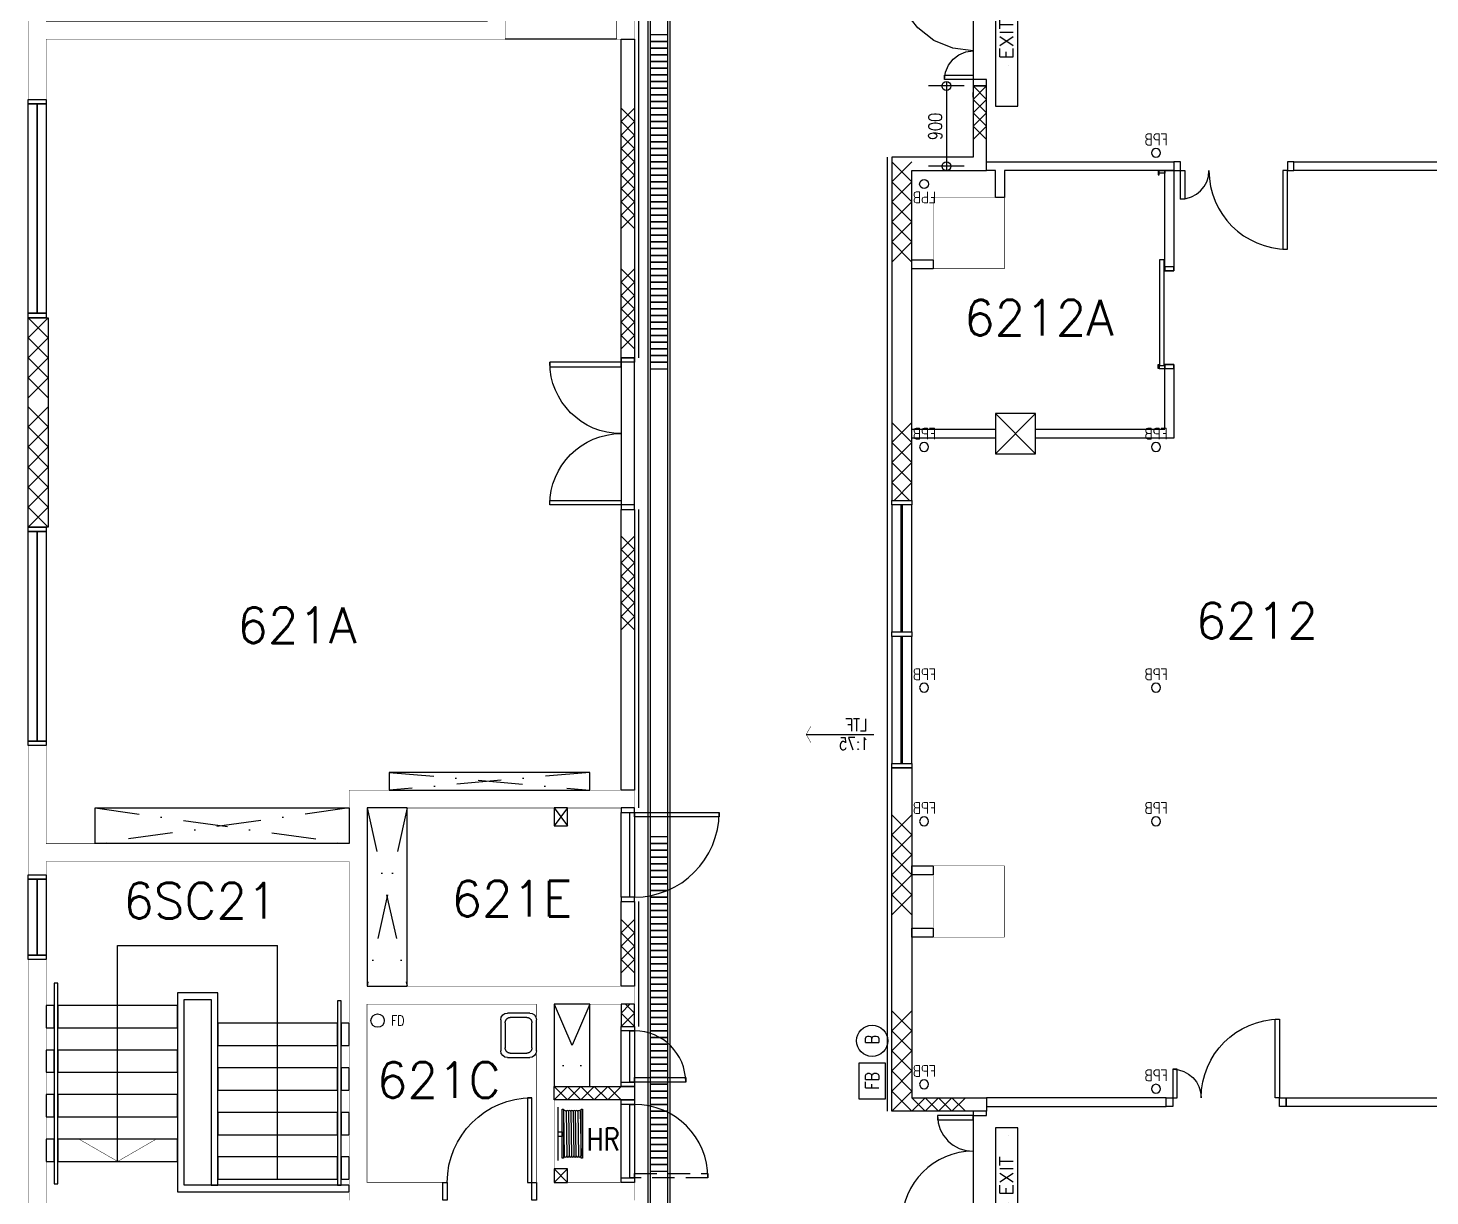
# Model space of a CAD drawing. Header units: millimetres. Extents: x -68474 to 336700, y -113450 to 53663.
# Drawn here: x 79448 to 95174, y -99302 to -86200 of the extents above; entities that cross this region are included whole.
import ezdxf

# ---------------------------------------------------------------- set-up
doc = ezdxf.new("R2010")
doc.units = ezdxf.units.MM
doc.header["$LTSCALE"] = 1000
for name, pattern in [('s5147a$0$DASHDOT', [1, 0.5, -0.25, 0, -0.25]), ('s5147a$0$DOT', [0.25, 0, -0.25]), ('s5147a$0$HIDDEN', [0.375, 0.25, -0.125])]:
    doc.linetypes.add(name, pattern=pattern)
for name, color, linetype in [('s5147a$0$11', 7, 'Continuous'), ('s5147a$0$17', 12, 'Continuous'), ('s5147a$0$20', 7, 'Continuous'), ('s5147a$0$22', 7, 'Continuous'), ('s5147a$0$23', 7, 'Continuous'), ('s5147a$0$25', 7, 'Continuous'), ('s5147a$0$30', 7, 'Continuous'), ('s5147a$0$39', 7, 'Continuous'), ('s5147a$0$41', 7, 'Continuous'), ('s5147a$0$43', 7, 'Continuous'), ('s5147a$0$45', 7, 'Continuous'), ('s5147a$0$49', 7, 'Continuous'), ('s5147a$0$56', 7, 'Continuous'), ('s5147a$0$6', 7, 'Continuous'), ('s5147a$0$HT1', 1, 'Continuous'), ('s5147a$0$ROOM-NO', 4, 'Continuous')]:
    doc.layers.add(name, color=color, linetype=linetype)
doc.styles.add('s5147a$0$STANDARD', font='romans.shx', dxfattribs={"width": 0.75})

# ---------------------------------------------------------------- blocks, each defined once
blk = doc.blocks.new('s5147a$0$CSINK')
at = {"layer": 's5147a$0$49', "color": 14, "linetype": 'Continuous'}
for p, q in [((0, 0.075), (0, 0.325)), ((0.075, 0.4), (0.425, 0.4)), ((0.11, 0.35), (0.39, 0.35)), ((0.5, 0.325), (0.5, 0.075)), ((0.05, 0.1062), (0.05, 0.2938)), ((0.45, 0.2938), (0.45, 0.1062)), ((0.425, 0), (0.075, 0)), ((0.39, 0.05), (0.11, 0.05))]:
    blk.add_line(p, q, dxfattribs=at)
for points in [[(0.11, 0.350001, 0.03065), (0.102177, 0.349519, 0.030839), (0.094471, 0.348084, 0.030964), (0.08706, 0.345725, 0.031496), (0.08, 0.342465, 0.031724), (0.0735, 0.338393, 0.032492), (0.067574, 0.333525, 0.032773), (0.06242, 0.328016, 0.033593), (0.058039, 0.321876, 0.033855), (0.054579, 0.315296, 0.034491), (0.052045, 0.308309, 0.03465), (0.050517, 0.301101, 0.034891), (0.05, 0.293751)], [(0.450001, 0.29375, 0.034891), (0.449484, 0.301101, 0.03465), (0.447956, 0.308309, 0.034491), (0.445422, 0.315296, 0.033855), (0.441962, 0.321876, 0.033593), (0.437581, 0.328016, 0.032773), (0.432427, 0.333525, 0.032492), (0.426501, 0.338393, 0.031724), (0.420001, 0.342465, 0.031496), (0.412941, 0.345725, 0.030964), (0.40553, 0.348084, 0.030839), (0.397824, 0.349519, 0.03065), (0.390001, 0.350001)], [(0.05, 0.10625, 0.034891), (0.050517, 0.0989, 0.03465), (0.052045, 0.091692, 0.034491), (0.054579, 0.084704, 0.033855), (0.058039, 0.078125, 0.033593), (0.06242, 0.071985, 0.032773), (0.067574, 0.066475, 0.032492), (0.0735, 0.061608, 0.031724), (0.08, 0.057536, 0.031496), (0.08706, 0.054276, 0.030964), (0.094471, 0.051917, 0.030839), (0.102177, 0.050482, 0.03065), (0.11, 0.05)], [(0.390001, 0.05, 0.03065), (0.397824, 0.050482, 0.030839), (0.40553, 0.051917, 0.030964), (0.412941, 0.054276, 0.031496), (0.420001, 0.057536, 0.031724), (0.426501, 0.061608, 0.032492), (0.432427, 0.066475, 0.032773), (0.437581, 0.071985, 0.033593), (0.441962, 0.078125, 0.033855), (0.445422, 0.084704, 0.034491), (0.447956, 0.091692, 0.03465), (0.449484, 0.0989, 0.034891), (0.450001, 0.10625)]]:
    blk.add_lwpolyline(points, format="xyb", dxfattribs=at)
for centre, start, end in [((0.075, 0.325001), 89.999997, 179.999997), ((0.425001, 0.325001), 0, 90), ((0.075, 0.075), 179.999997, 269.999997), ((0.425001, 0.075), 270, 0)]:
    blk.add_arc(centre, 0.075, start, end, dxfattribs=at)
blk = doc.blocks.new('s5147a$0$HAT15')
at = {"layer": 's5147a$0$22', "color": 14, "linetype": 'Continuous'}
for p, q in [((0, 0), (0.15, 0.15)), ((0, 0.15), (0.15, 0))]:
    blk.add_line(p, q, dxfattribs=at)
blk = doc.blocks.new('s5147a$0$D1700B')
at = {"layer": 's5147a$0$30', "color": 4, "linetype": 'Continuous'}
for points in [[(0, 0), (0.05, 0), (0.05, 0.95), (0.1, 0.95), (0.1, 0.15), (0, 0.15), (0, 0)], [(1.7, 0), (1.65, 0), (1.65, 0.95), (1.6, 0.95), (1.6, 0.15), (1.7, 0.15), (1.7, 0)]]:
    blk.add_lwpolyline(points, dxfattribs=at)
for centre, start, end in [((0.05, 0.15), 0, 90), ((1.650003, 0.15), 90, 180)]:
    blk.add_arc(centre, 0.800001, start, end, dxfattribs=at)
blk = doc.blocks.new('s5147a$0$D1050A')
at = {"layer": 's5147a$0$30', "color": 4, "linetype": 'Continuous'}
blk.add_lwpolyline([(0.05, 0.2), (0.05, 1.15), (0.1, 1.15), (0.1, 0.2), (0, 0.2), (0, 0), (0.05, 0), (0.05, 0.2)], dxfattribs=at)
blk.add_lwpolyline([(1, 0), (1.05, 0), (1.05, 0.2), (1, 0.2)], close=True, dxfattribs=at)
blk.add_arc((0.05, 0.2), 0.95, 0, 90, dxfattribs=at)
blk = doc.blocks.new('s5147a$0$CHAT15')
at = {"layer": 's5147a$0$22', "color": 14, "linetype": 'Continuous'}
for points in [[(0, 0), (0.15, 0.15), (0.3, 0), (0.45, 0.15), (0.6, 0), (0.75, 0.15)], [(0, 0.15), (0.15, 0), (0.3, 0.15), (0.45, 0), (0.6, 0.15), (0.75, 0)]]:
    blk.add_lwpolyline(points, dxfattribs=at)
blk = doc.blocks.new('s5147a$0$HR')
at = {"layer": 's5147a$0$56', "color": 1, "linetype": 'Continuous'}
for p, q in [((-0.3, 0), (0.3, 0)), ((0.249, -0.0595), (-0.2491, -0.0671)), ((0.249, -0.0863), (-0.2491, -0.0939)), ((0.249, -0.1131), (-0.2491, -0.1207)), ((0.249, -0.1399), (-0.2491, -0.1475)), ((0.249, -0.1667), (-0.2491, -0.1743)), ((-0.2491, -0.201), (0.249, -0.1934)), ((0.249, -0.2202), (-0.2491, -0.2278)), ((0.249, -0.247), (-0.2491, -0.2546))]:
    blk.add_line(p, q, dxfattribs=at)
for points in [[(-0.275, -0.0575), (-0.275, -0.045), (0.275, -0.045), (0.275, -0.0575)], [(0.02, -0.0001), (0.02, -0.045), (-0.03, -0.045), (-0.03, -0.0001)], [(0.275, -0.2575), (0.275, -0.27), (-0.275, -0.27), (-0.275, -0.2575)]]:
    blk.add_lwpolyline(points, close=True, dxfattribs=at)
for centre, start, end in [((-0.2491, -0.08055), 89.999978, 269.999972), ((-0.2491, -0.107336), 89.999978, 269.999972), ((-0.2491, -0.134122), 89.999978, 269.999972), ((-0.2491, -0.160907), 89.999978, 269.999972), ((0.249, -0.07295), 270.000028, 90.000022), ((0.249, -0.099736), 270.000028, 90.000022), ((0.249, -0.126522), 270.000028, 90.000022), ((0.249, -0.153307), 270.000028, 90.000022), ((-0.2491, -0.187693), 89.999978, 269.999972), ((-0.2491, -0.214479), 89.999978, 269.999972), ((-0.2491, -0.241265), 89.999978, 269.999972), ((0.249, -0.180093), 270.000028, 90.000022), ((0.249, -0.206879), 270.000028, 90.000022), ((0.249, -0.233665), 270.000028, 90.000022)]:
    blk.add_arc(centre, 0.013393, start, end, dxfattribs=at)
at = {"layer": 's5147a$0$56', "color": 1, "linetype": 'Continuous', "style": 's5147a$0$STANDARD'}
blk.add_text('J.D.K.', height=0.0003, dxfattribs=at).set_placement((-0.2732, -0.2696))
blk = doc.blocks.new('s5147a$0$LTF75')
at = {"layer": 's5147a$0$45', "color": 4, "linetype": 'Continuous'}
blk.add_line((0.7586, 0), (0, 0), dxfattribs=at)
at = {"layer": 's5147a$0$45', "color": 4, "linetype": 'Continuous', "const_width": 0.005}
blk.add_lwpolyline([(0.7059, 0.0912), (0.7586, 0), (0.7059, -0.0914)], dxfattribs=at)
at = {"layer": 's5147a$0$45', "color": 4, "linetype": 'Continuous', "style": 's5147a$0$STANDARD', "width": 0.800142}
for s, p in [('LTF', (0.0735, 0.036)), ('1:75', (0.0556, -0.1735))]:
    blk.add_text(s, height=0.1406, dxfattribs=at).set_placement(p)
blk = doc.blocks.new('s5147a$0$H600')
at = {"layer": 's5147a$0$22', "color": 14, "linetype": 'Continuous'}
for points in [[(0, 0), (0.15, 0.15), (0.3, 0), (0.45, 0.15), (0.6, 0)], [(0, 0.15), (0.15, 0), (0.3, 0.15), (0.45, 0), (0.6, 0.15)]]:
    blk.add_lwpolyline(points, dxfattribs=at)
blk = doc.blocks.new('s5147a$0$D1300')
at = {"layer": 's5147a$0$30', "color": 4, "linetype": 'Continuous'}
for points in [[(-0.15, 1.25), (0, 1.25), (0, 1.3), (-0.15, 1.3)], [(-0.15, 1.25), (-0.55, 1.25), (-0.55, 1.2), (-0.15, 1.2)], [(-0.15, 0.05), (-0.95, 0.05), (-0.95, 0.1), (-0.15, 0.1)], [(-0.15, 0), (0, 0), (0, 0.05), (-0.15, 0.05)]]:
    blk.add_lwpolyline(points, close=True, dxfattribs=at)
for centre, radius, start, end in [((-0.15, 1.250002), 0.400001, 180, 270), ((-0.15, 0.05), 0.800001, 90, 180)]:
    blk.add_arc(centre, radius, start, end, dxfattribs=at)
blk = doc.blocks.new('s5147a$0$FD')
at = {"layer": 's5147a$0$45', "color": 4, "linetype": 'Continuous'}
blk.add_circle((0, 0), 0.1, dxfattribs=at)
at = {"layer": 's5147a$0$45', "color": 4, "linetype": 'Continuous', "style": 's5147a$0$STANDARD', "width": 0.8}
blk.add_text('FD', height=0.15, dxfattribs=at).set_placement((0.2, -0.0751))
blk = doc.blocks.new('s5147a$0$FBB')
at = {"layer": 's5147a$0$56', "color": 1, "linetype": 'Continuous'}
blk.add_lwpolyline([(0, 0), (0.4, 0), (0.4, 0.3), (0, 0.3)], close=True, dxfattribs=at)
blk.add_circle((0.649901, 0.1497), 0.175, dxfattribs=at)
at = {"layer": 's5147a$0$56', "color": 1, "linetype": 'Continuous', "style": 's5147a$0$STANDARD', "width": 0.8}
for s, p in [('FB', (0.1007, 0.0747)), ('B', (0.6102, 0.0747))]:
    blk.add_text(s, height=0.15, dxfattribs=at).set_placement(p)
blk = doc.blocks.new('s5147a$0$H900')
at = {"layer": 's5147a$0$22', "color": 14, "linetype": 'Continuous'}
for points in [[(0, 0), (0.15, 0.15), (0.3, 0), (0.45, 0.15), (0.6, 0), (0.75, 0.15), (0.9, 0)], [(0, 0.15), (0.15, 0), (0.3, 0.15), (0.45, 0), (0.6, 0.15), (0.75, 0), (0.9, 0.15)]]:
    blk.add_lwpolyline(points, dxfattribs=at)
blk = doc.blocks.new('s5147a$0$FPB')
at = {"layer": 's5147a$0$45', "color": 15, "linetype": 'Continuous'}
blk.add_circle((0, 0), 0.05, dxfattribs=at)
at = {"layer": 's5147a$0$45', "color": 15, "linetype": 'Continuous', "style": 's5147a$0$STANDARD', "width": 0.8}
blk.add_text('FPB', height=0.125, dxfattribs=at).set_placement((-0.1323, 0.0875))
blk = doc.blocks.new('s5147a$0$EXIT')
at = {"layer": 's5147a$0$39', "color": 1, "linetype": 'Continuous'}
blk.add_lwpolyline([(-0.825, -0.25), (0.825, -0.25), (0.825, 0), (-0.825, 0)], close=True, dxfattribs=at)
at = {"layer": 's5147a$0$39', "color": 1, "linetype": 's5147a$0$DOT'}
for centre in [(-0.375001, -0.125), (0.375001, -0.125)]:
    blk.add_circle(centre, 0.025, dxfattribs=at)
at = {"layer": 's5147a$0$39', "color": 1, "linetype": 'Continuous', "style": 's5147a$0$STANDARD', "width": 1.1}
blk.add_text('EXIT', height=0.15, dxfattribs=at).set_placement((-0.3001, -0.2))
blk = doc.blocks.new('s5147a$0$EXIT1')
at = {"layer": 's5147a$0$39', "color": 1, "linetype": 'Continuous'}
blk.add_lwpolyline([(-0.4625, -0.25), (0.4625, -0.25), (0.4625, 0), (-0.4625, 0)], close=True, dxfattribs=at)
at = {"layer": 's5147a$0$39', "color": 1, "linetype": 's5147a$0$DOT'}
for centre in [(-0.375001, -0.125), (0.375001, -0.125)]:
    blk.add_circle(centre, 0.025, dxfattribs=at)
at = {"layer": 's5147a$0$39', "color": 1, "linetype": 'Continuous', "style": 's5147a$0$STANDARD', "width": 1.1}
blk.add_text('EXIT', height=0.15, dxfattribs=at).set_placement((-0.3001, -0.2))
blk = doc.blocks.new('s5147a$0$D36')
at = {"layer": 's5147a$0$30', "color": 14, "linetype": 'Continuous'}
blk.add_lwpolyline([(1.273, 0.47), (1.223, 0.47), (1.223, 0.15), (1.346, 0.15), (1.346, 0), (1.273, 0), (1.273, 0.47), (1.1903, 0.459), (1.1131, 0.4271), (1.0468, 0.3763), (0.9959, 0.31), (0.9639, 0.2328), (0.953, 0.15), (0.923, 0.3778), (0.8351, 0.59), (0.6953, 0.7723), (0.513, 0.9121), (0.3008, 1), (0.073, 1.03), (0.073, 0), (0, 0), (0, 0.15), (0.123, 0.15), (0.123, 1.03), (0.073, 1.03)], dxfattribs=at)
blk = doc.blocks.new('s5147a$0$D37')
at = {"layer": 's5147a$0$41', "color": 14, "linetype": 'Continuous'}
for points in [[(0.073, 0.1), (0.123, 0.1), (0.123, 0.98), (0.073, 0.98)], [(1.273, 0.1), (1.223, 0.1), (1.223, 0.42), (1.273, 0.42)], [(0, 0), (0.073, 0), (0.073, 0.1), (0, 0.1)], [(1.273, 0), (1.346, 0), (1.346, 0.1), (1.273, 0.1)]]:
    blk.add_lwpolyline(points, close=True, dxfattribs=at)
for centre, radius, start, end in [((0.073, 0.1), 0.880001, 0, 90), ((1.273002, 0.1), 0.320001, 90, 180)]:
    blk.add_arc(centre, radius, start, end, dxfattribs=at)
blk = doc.blocks.new('s5147a$0$New6212A')
at = {"layer": 's5147a$0$17', "color": 7}
for p, q in [((92137, -87800), (92125, -87800)), ((92125, -87800), (92125, -87845)), ((92125, -87845), (92137, -87845)), ((92137, -87845), (92137, -87800)), ((92137, -87830), (92137, -87800)), ((92137, -87800), (92200, -87800)), ((92200, -87830), (92137, -87830)), ((92200, -87800), (92200, -87830)), ((92144, -89990), (92144, -88795)), ((92144, -88795), (92189, -88795)), ((92189, -88795), (92189, -89990)), ((92125, -89975), (92137, -89975)), ((92125, -90020), (92125, -89975)), ((92137, -90020), (92125, -90020)), ((92137, -89975), (92137, -90020)), ((92200, -89990), (92137, -89990)), ((92137, -89990), (92137, -90020)), ((92137, -90020), (92200, -90020)), ((92189, -89990), (92144, -89990)), ((92200, -90020), (92200, -89990))]:
    blk.add_line(p, q, dxfattribs=at)
at = {"layer": 's5147a$0$17', "color": 14}
for p, q in [((92200, -88925), (92200, -87800)), ((92200, -87800), (92300, -87800)), ((92300, -87800), (92300, -88925)), ((92300, -88880), (92200, -88880)), ((92300, -88880), (92200, -88880)), ((92200, -88925), (92300, -88925)), ((92300, -88925), (92200, -88925)), ((92300, -88925), (92300, -88880)), ((92200, -90700), (92200, -89975)), ((92200, -89975), (92300, -89975)), ((92300, -89975), (92200, -89975)), ((92200, -90020), (92300, -90020)), ((92300, -89975), (92300, -90800)), ((92300, -90020), (92300, -89975)), ((89362, -90700), (90300, -90700)), ((90750, -90700), (92200, -90700)), ((90300, -90800), (89362, -90800)), ((92300, -90800), (90750, -90800))]:
    blk.add_line(p, q, dxfattribs=at)
at = {"layer": 's5147a$0$17', "color": 3}
for p, q in [((92200, -88880), (92200, -88925)), ((92200, -89975), (92200, -90020))]:
    blk.add_line(p, q, dxfattribs=at)
at = {"layer": 's5147a$0$HT1'}
for p, q in [((90300, -90975), (90750, -90525)), ((90750, -90975), (90300, -90525)), ((90750, -90525), (90300, -90525)), ((90300, -90525), (90300, -90975)), ((90750, -90975), (90750, -90525)), ((90300, -90975), (90750, -90975))]:
    blk.add_line(p, q, dxfattribs=at)

msp = doc.modelspace()

# ---------------------------------------------------------------- linework, layer by layer
at = {"layer": 's5147a$0$11', "color": 2, "linetype": 's5147a$0$DASHDOT'}
for p, q in [((83500, -94550), (85750, -94750)), ((85750, -94550), (83500, -94750)), ((80200, -94950), (83050, -95350)), ((83050, -94950), (80200, -95350)), ((83700, -94950), (83250, -96950)), ((83250, -94950), (83700, -96950)), ((85500, -94950), (85350, -95150)), ((85350, -94950), (85500, -95150)), ((85750, -97150), (85350, -98075)), ((85350, -97150), (85750, -98075)), ((85500, -99000), (85350, -99150)), ((85350, -99000), (85500, -99150))]:
    msp.add_line(p, q, dxfattribs=at)
at = {"layer": 's5147a$0$11', "color": 3, "linetype": 'Continuous', "const_width": 5}
for points in [[(79650, -87000), (79650, -86325), (84800, -86325), (84800, -85575), (86050, -85575), (86050, -86325), (86250, -86325), (86250, -85375), (84800, -85375), (84800, -82050), (86250, -82050), (86250, -81850), (85350, -81850), (85350, -81525), (85150, -81525), (85150, -81850), (84600, -81850), (84600, -86125), (79650, -86125), (79650, -86125), (79650, -86000), (79450, -86000), (79450, -87000), (79650, -87000)], [(86250, -99350), (86250, -99150), (85350, -99150), (85350, -97150), (86250, -97150), (86250, -96950), (83250, -96950), (83250, -94950), (86250, -94950), (86250, -94750), (83050, -94750), (83050, -95350), (79650, -95350), (79650, -94250), (79450, -94250), (79450, -95700), (79650, -95700), (79650, -95550)], [(79650, -95550), (83050, -95550), (83050, -99350)], [(82250, -101250), (82250, -101050), (79650, -101050), (79650, -96650), (79450, -96650), (79450, -101250), (82250, -101250)], [(84100, -99350), (84100, -99150), (83250, -99150), (83250, -97150), (85150, -97150), (85150, -99350)]]:
    msp.add_lwpolyline(points, dxfattribs=at)
at = {"layer": 's5147a$0$11', "color": 14, "linetype": 'Continuous'}
for points in [[(86250, -89900), (86100, -89900), (86100, -86325), (86250, -86325)], [(79450, -89450), (79675, -89450), (79675, -91800), (79450, -91800)], [(86250, -94750), (86100, -94750), (86100, -91600), (86250, -91600)], [(86250, -96950), (86100, -96950), (86100, -96000), (86250, -96000)]]:
    msp.add_lwpolyline(points, close=True, dxfattribs=at)
at = {"layer": 's5147a$0$11', "color": 2, "linetype": 'Continuous'}
for points in [[(83500, -94750), (85750, -94750), (85750, -94550), (83500, -94550)], [(83050, -95350), (80200, -95350), (80200, -94950), (83050, -94950)], [(83250, -96950), (83700, -96950), (83700, -94950), (83250, -94950)], [(85500, -94950), (85350, -94950), (85350, -95150), (85500, -95150)], [(85350, -98075), (85750, -98075), (85750, -97150), (85350, -97150)], [(85350, -99150), (85500, -99150), (85500, -99000), (85350, -99000)]]:
    msp.add_lwpolyline(points, close=True, dxfattribs=at)
at = {"layer": 's5147a$0$11', "color": 1, "linetype": 'Continuous'}
msp.add_lwpolyline([(86250, -98225), (85350, -98225), (85350, -98075), (86250, -98075)], close=True, dxfattribs=at)
at = {"layer": 's5147a$0$17', "color": 7}
for p, q in [((92137, -87800), (92125, -87800)), ((92125, -87800), (92125, -87845)), ((92125, -87845), (92137, -87845)), ((92137, -87845), (92137, -87800)), ((92137, -87830), (92137, -87800)), ((92137, -87800), (92200, -87800)), ((92200, -87830), (92137, -87830)), ((92200, -87800), (92200, -87830)), ((92144, -89990), (92144, -88795)), ((92144, -88795), (92189, -88795)), ((92189, -88795), (92189, -89990)), ((92125, -89975), (92137, -89975)), ((92125, -90020), (92125, -89975)), ((92137, -90020), (92125, -90020)), ((92137, -89975), (92137, -90020)), ((92200, -89990), (92137, -89990)), ((92137, -89990), (92137, -90020)), ((92137, -90020), (92200, -90020)), ((92189, -89990), (92144, -89990)), ((92200, -90020), (92200, -89990))]:
    msp.add_line(p, q, dxfattribs=at)
at = {"layer": 's5147a$0$17', "color": 14}
for p, q in [((92200, -88924.5), (92200, -87800)), ((92200, -87800), (92300, -87800)), ((92300, -87800), (92300, -88924.5)), ((92300, -88879.5), (92200, -88879.5)), ((92300, -88879.5), (92200, -88879.5)), ((92200, -88924.5), (92300, -88924.5)), ((92300, -88924.5), (92200, -88924.5)), ((92300, -88924.5), (92300, -88879.5)), ((92200, -90700), (92200, -89975)), ((92200, -89975), (92300, -89975)), ((92300, -89975), (92200, -89975)), ((92200, -90020), (92300, -90020)), ((92300, -89975), (92300, -90800)), ((92300, -90020), (92300, -89975)), ((89362, -90700), (90300, -90700)), ((90750, -90700), (92200, -90700)), ((90300, -90800), (89362, -90800)), ((92300, -90800), (90750, -90800))]:
    msp.add_line(p, q, dxfattribs=at)
at = {"layer": 's5147a$0$17', "color": 3}
for p, q in [((92200, -88879.5), (92200, -88924.5)), ((92200, -89975), (92200, -90020))]:
    msp.add_line(p, q, dxfattribs=at)
at = {"layer": 's5147a$0$17', "color": 14, "linetype": 'Continuous'}
for points in [[(90200, -87800), (90200, -87700), (92302, -87700), (92302, -87800), (90400, -87800), (90400, -88100), (90300, -88100), (90300, -87800)], [(93648, -87700), (98327, -87700), (98327, -87800), (96800, -87800), (96800, -93700), (98327, -93700), (98327, -93800), (96800, -93800), (96800, -98200), (98327, -98200), (98327, -98300), (93561, -98300), (93561, -98200), (96700, -98200), (96700, -87800), (93648, -87800)], [(89362, -88800), (89600, -88800), (89600, -88900), (89362, -88900)], [(89362, -95600), (89600, -95600), (89600, -95700), (89362, -95700)], [(89362, -96300), (89600, -96300), (89600, -96400), (89362, -96400)], [(90200, -98300), (92215, -98300), (92215, -98200), (90200, -98200)]]:
    msp.add_lwpolyline(points, close=True, dxfattribs=at)
at = {"layer": 's5147a$0$20', "color": 14, "linetype": 'Continuous'}
msp.add_lwpolyline([(89137, -91500), (89362, -91500), (89362, -87800), (90200, -87800), (90200, -86850), (90050, -86850), (90050, -87650), (89137, -87650)], close=True, dxfattribs=at)
msp.add_lwpolyline([(89137, -94500), (89362, -94500), (89362, -98200), (90200, -98200), (90200, -98350), (89137, -98350), (89137, -94500)], dxfattribs=at)
at = {"layer": 's5147a$0$20', "color": 1, "linetype": 'Continuous'}
msp.add_lwpolyline([(86100, -97400), (86250, -97400), (86250, -97150), (86100, -97150)], close=True, dxfattribs=at)
at = {"layer": 's5147a$0$22', "color": 14, "linetype": 'Continuous'}
for points in [[(89162, -91500), (89362, -91300), (89137, -91075), (89362, -90850), (89137, -90625)], [(89337, -91500), (89137, -91300), (89362, -91075), (89137, -90850), (89362, -90625)]]:
    msp.add_lwpolyline(points, dxfattribs=at)
at = {"layer": 's5147a$0$22', "color": 1, "linetype": 'Continuous'}
for points in [[(86250, -97400), (86100, -97250), (86200, -97150)], [(86100, -97400), (86250, -97250), (86150, -97150)]]:
    msp.add_lwpolyline(points, dxfattribs=at)
at = {"layer": 's5147a$0$23', "color": 10, "linetype": 'Continuous'}
for points in [[(79450, -87000), (79650, -87000), (79650, -87050), (79450, -87050)], [(79450, -87050), (79545, -87050), (79545, -89400), (79450, -89400)], [(79555, -87050), (79650, -87050), (79650, -89400), (79555, -89400)], [(79450, -89400), (79650, -89400), (79650, -89450), (79450, -89450)], [(89362, -91550), (89137, -91550), (89137, -91500), (89362, -91500)], [(89243.8, -91550), (89137, -91550), (89137, -92975), (89243.8, -92975)], [(89362, -91550), (89255.1, -91550), (89255.1, -92975), (89362, -92975)], [(79450, -91800), (79650, -91800), (79650, -91850), (79450, -91850)], [(79450, -91850), (79545, -91850), (79545, -94199.9), (79450, -94199.9)], [(79555, -91850), (79650, -91850), (79650, -94199.9), (79555, -94199.9)], [(89362, -93025), (89137, -93025), (89137, -92975), (89362, -92975)], [(89243.8, -93025), (89137, -93025), (89137, -94450), (89243.8, -94450)], [(89362, -93025), (89255.1, -93025), (89255.1, -94450), (89362, -94450)], [(79450, -94200), (79650, -94200), (79650, -94250), (79450, -94250)], [(89362, -94500), (89137, -94500), (89137, -94450), (89362, -94450)], [(79450, -95700), (79650, -95700), (79650, -95750), (79450, -95750)], [(79450, -95750), (79545, -95750), (79545, -96600.1), (79450, -96600.1)], [(79555, -95750), (79650, -95750), (79650, -96600.1), (79555, -96600.1)], [(79450, -96600), (79650, -96600), (79650, -96650), (79450, -96650)]]:
    msp.add_lwpolyline(points, close=True, dxfattribs=at)
at = {"layer": 's5147a$0$25', "color": 4, "linetype": 'Continuous'}
for p, q in [((86300, -89900), (86300, -85375)), ((89087, -98350), (89087, -87650)), ((86300, -94950), (86300, -91600)), ((86300, -97400), (86300, -96000))]:
    msp.add_line(p, q, dxfattribs=at)
at = {"layer": 's5147a$0$25', "color": 10, "linetype": 'Continuous'}
for p, q in [((86050, -86325), (84800, -86325)), ((80452.5, -96491.5), (82247.5, -96491.5)), ((80452.5, -98915), (80452.5, -96491.5)), ((82247.5, -99115), (82247.5, -96491.5))]:
    msp.add_line(p, q, dxfattribs=at)
for points in [[(79780, -99165), (79780, -96915), (79740, -96915), (79740, -99165)], [(83050, -99255), (83050, -99180), (81200, -99180), (81200, -97100), (81500, -97100), (81500, -99180), (81575, -99180), (81575, -97025), (81125, -97025), (81125, -99255)], [(79650, -97415), (79740, -97415), (79740, -97165), (79650, -97165)], [(79780, -97415), (81125, -97415), (81125, -97165), (79780, -97165)], [(82920, -99180), (82960, -99180), (82960, -97115), (82920, -97115)], [(81575, -97615), (82920, -97615), (82920, -97365), (81575, -97365)], [(82960, -97615), (83050, -97615), (83050, -97365), (82960, -97365)], [(79650, -97915), (79740, -97915), (79740, -97665), (79650, -97665)], [(79780, -97915), (81125, -97915), (81125, -97665), (79780, -97665)], [(81575, -98115), (82920, -98115), (82920, -97865), (81575, -97865)], [(82960, -98115), (83050, -98115), (83050, -97865), (82960, -97865)], [(79650, -98415), (79740, -98415), (79740, -98165), (79650, -98165)], [(79780, -98415), (81125, -98415), (81125, -98165), (79780, -98165)], [(81575, -98615), (82920, -98615), (82920, -98365), (81575, -98365)], [(82960, -98615), (83050, -98615), (83050, -98365), (82960, -98365)], [(79650, -98915), (79740, -98915), (79740, -98665), (79650, -98665)], [(79780, -98915), (81125, -98915), (81125, -98665), (79780, -98665)], [(81575, -99115), (82920, -99115), (82920, -98865), (81575, -98865)], [(82960, -99115), (83050, -99115), (83050, -98865), (82960, -98865)]]:
    msp.add_lwpolyline(points, close=True, dxfattribs=at)
at = {"layer": 's5147a$0$25', "color": 10, "linetype": 'Continuous', "const_width": 5}
msp.add_lwpolyline([(80885.5, -98665), (80452.5, -98915), (80019.5, -98665)], dxfattribs=at)
at = {"layer": 's5147a$0$30', "color": 7, "linetype": 'Continuous'}
for p, q in [((89750, -86800), (89750, -87800)), ((89950, -86850), (89550, -86850)), ((89950, -87750), (89550, -87750)), ((86100, -95950), (86100, -95000)), ((86100, -98025), (86100, -97450))]:
    msp.add_line(p, q, dxfattribs=at)
for points in [[(86100, -91600), (86250, -91600), (86250, -89900), (86100, -89900)], [(86100, -94950), (86100, -95000), (86250, -95000), (86250, -94950)], [(86250, -95950), (86200, -95950), (86200, -95000), (86250, -95000)], [(87200, -95000), (87200, -95050), (86250, -95050), (86250, -95000)], [(86100, -95950), (86100, -96000), (86250, -96000), (86250, -95950)], [(86250, -97450), (86100, -97450), (86100, -97400), (86250, -97400)], [(86250, -98025), (86200, -98025), (86200, -97450), (86250, -97450)], [(86250, -98025), (86250, -97975), (86825, -97975), (86825, -98025)], [(86250, -98075), (86100, -98075), (86100, -98025), (86250, -98025)]]:
    msp.add_lwpolyline(points, close=True, dxfattribs=at)
for centre in [(89750, -86850), (89750, -87750)]:
    msp.add_circle(centre, 50, dxfattribs=at)
for centre, radius, start, end in [((86250, -95000), 950, 270, 360), ((86250, -98025), 575, 0, 90), ((86250, -99100), 825, 0, 90)]:
    msp.add_arc(centre, radius, start, end, dxfattribs=at)
at = {"layer": 's5147a$0$45', "color": 14, "linetype": 'Continuous'}
msp.add_line((90050, -85504), (90050, -86850), dxfattribs=at)
at = {"layer": 's5147a$0$45', "color": 4, "linetype": 'Continuous'}
for p, q in [((90050, -86975), (90050, -86925)), ((90050, -98400), (90050, -99600))]:
    msp.add_line(p, q, dxfattribs=at)
at = {"layer": 's5147a$0$45', "color": 14, "linetype": 'Continuous'}
for points in [[(86400.8, -108749.8), (86650.4, -108749.8), (86650.8, -51312), (86400.8, -51312)], [(86425.8, -108724.8), (86625.4, -108724.8), (86625.8, -51337), (86425.8, -51337)], [(86425.6, -86350), (86625.6, -86350), (86625.6, -86275), (86425.6, -86275)], [(86425.6, -86425), (86625.6, -86425), (86625.6, -86350), (86425.6, -86350)], [(86425.6, -86500), (86625.6, -86500), (86625.6, -86425), (86425.6, -86425)], [(86425.6, -86575), (86625.6, -86575), (86625.6, -86500), (86425.6, -86500)], [(86425.6, -86650), (86625.6, -86650), (86625.6, -86575), (86425.6, -86575)], [(86425.6, -86725), (86625.6, -86725), (86625.6, -86650), (86425.6, -86650)], [(86425.6, -86800), (86625.6, -86800), (86625.6, -86725), (86425.6, -86725)], [(86425.6, -86875), (86625.6, -86875), (86625.6, -86800), (86425.6, -86800)], [(86425.6, -86950), (86625.6, -86950), (86625.6, -86875), (86425.6, -86875)], [(86425.6, -87025), (86625.6, -87025), (86625.6, -86950), (86425.6, -86950)], [(86425.6, -87100), (86625.6, -87100), (86625.6, -87025), (86425.6, -87025)], [(86425.6, -87175), (86625.6, -87175), (86625.6, -87100), (86425.6, -87100)], [(86425.6, -87250), (86625.6, -87250), (86625.6, -87175), (86425.6, -87175)], [(86425.6, -87325), (86625.6, -87325), (86625.6, -87250), (86425.6, -87250)], [(86425.6, -87400), (86625.6, -87400), (86625.6, -87325), (86425.6, -87325)], [(86425.6, -87475), (86625.6, -87475), (86625.6, -87400), (86425.6, -87400)], [(86425.6, -87550), (86625.6, -87550), (86625.6, -87475), (86425.6, -87475)], [(86425.6, -87625), (86625.6, -87625), (86625.6, -87550), (86425.6, -87550)], [(86425.6, -87700), (86625.6, -87700), (86625.6, -87625), (86425.6, -87625)], [(86425.6, -87775), (86625.6, -87775), (86625.6, -87700), (86425.6, -87700)], [(86425.6, -87850), (86625.6, -87850), (86625.6, -87775), (86425.6, -87775)], [(86425.6, -87925), (86625.6, -87925), (86625.6, -87850), (86425.6, -87850)], [(86425.6, -88000), (86625.6, -88000), (86625.6, -87925), (86425.6, -87925)], [(86425.6, -88075), (86625.6, -88075), (86625.6, -88000), (86425.6, -88000)], [(86425.6, -88150), (86625.6, -88150), (86625.6, -88075), (86425.6, -88075)], [(86425.6, -88225), (86625.6, -88225), (86625.6, -88150), (86425.6, -88150)], [(86425.6, -88300), (86625.6, -88300), (86625.6, -88225), (86425.6, -88225)], [(86425.6, -88375), (86625.6, -88375), (86625.6, -88300), (86425.6, -88300)], [(86425.6, -88450), (86625.6, -88450), (86625.6, -88375), (86425.6, -88375)], [(86425.6, -88525), (86625.6, -88525), (86625.6, -88450), (86425.6, -88450)], [(86425.6, -88600), (86625.6, -88600), (86625.6, -88525), (86425.6, -88525)], [(86425.6, -88675), (86625.6, -88675), (86625.6, -88600), (86425.6, -88600)], [(86425.6, -88750), (86625.6, -88750), (86625.6, -88675), (86425.6, -88675)], [(86425.6, -88825), (86625.6, -88825), (86625.6, -88750), (86425.6, -88750)], [(86425.6, -88900), (86625.6, -88900), (86625.6, -88825), (86425.6, -88825)], [(86425.6, -88975), (86625.6, -88975), (86625.6, -88900), (86425.6, -88900)], [(86425.6, -89050), (86625.6, -89050), (86625.6, -88975), (86425.6, -88975)], [(86425.6, -89125), (86625.6, -89125), (86625.6, -89050), (86425.6, -89050)], [(86425.6, -89200), (86625.6, -89200), (86625.6, -89125), (86425.6, -89125)], [(86425.6, -89275), (86625.6, -89275), (86625.6, -89200), (86425.6, -89200)], [(86425.6, -89350), (86625.6, -89350), (86625.6, -89275), (86425.6, -89275)], [(86425.6, -89425), (86625.6, -89425), (86625.6, -89350), (86425.6, -89350)], [(86425.6, -89500), (86625.6, -89500), (86625.6, -89425), (86425.6, -89425)], [(86425.6, -89575), (86625.6, -89575), (86625.6, -89500), (86425.6, -89500)], [(86425.6, -89650), (86625.6, -89650), (86625.6, -89575), (86425.6, -89575)], [(86425.6, -89725), (86625.6, -89725), (86625.6, -89650), (86425.6, -89650)], [(86425.6, -89800), (86625.6, -89800), (86625.6, -89725), (86425.6, -89725)], [(86425.6, -89875), (86625.6, -89875), (86625.6, -89800), (86425.6, -89800)], [(86425.6, -89950), (86625.6, -89950), (86625.6, -89875), (86425.6, -89875)], [(86425.6, -90025), (86625.6, -90025), (86625.6, -89950), (86425.6, -89950)], [(86425.6, -95350), (86625.6, -95350), (86625.6, -95275), (86425.6, -95275)], [(86425.6, -95425), (86625.6, -95425), (86625.6, -95350), (86425.6, -95350)], [(86425.6, -95500), (86625.6, -95500), (86625.6, -95425), (86425.6, -95425)], [(86425.6, -95575), (86625.6, -95575), (86625.6, -95500), (86425.6, -95500)], [(86425.6, -95650), (86625.6, -95650), (86625.6, -95575), (86425.6, -95575)], [(86425.6, -95725), (86625.6, -95725), (86625.6, -95650), (86425.6, -95650)], [(86425.6, -95800), (86625.6, -95800), (86625.6, -95725), (86425.6, -95725)], [(86425.6, -95875), (86625.6, -95875), (86625.6, -95800), (86425.6, -95800)], [(86425.6, -95950), (86625.6, -95950), (86625.6, -95875), (86425.6, -95875)], [(86425.6, -96025), (86625.6, -96025), (86625.6, -95950), (86425.6, -95950)], [(86425.6, -96100), (86625.6, -96100), (86625.6, -96025), (86425.6, -96025)], [(86425.6, -96175), (86625.6, -96175), (86625.6, -96100), (86425.6, -96100)], [(86425.6, -96250), (86625.6, -96250), (86625.6, -96175), (86425.6, -96175)], [(86425.6, -96325), (86625.6, -96325), (86625.6, -96250), (86425.6, -96250)], [(86425.6, -96400), (86625.6, -96400), (86625.6, -96325), (86425.6, -96325)], [(86425.6, -96475), (86625.6, -96475), (86625.6, -96400), (86425.6, -96400)], [(86425.6, -96550), (86625.6, -96550), (86625.6, -96475), (86425.6, -96475)], [(86425.6, -96625), (86625.6, -96625), (86625.6, -96550), (86425.6, -96550)], [(86425.6, -96700), (86625.6, -96700), (86625.6, -96625), (86425.6, -96625)], [(86425.6, -96775), (86625.6, -96775), (86625.6, -96700), (86425.6, -96700)], [(86425.6, -96850), (86625.6, -96850), (86625.6, -96775), (86425.6, -96775)], [(86425.6, -96925), (86625.6, -96925), (86625.6, -96850), (86425.6, -96850)], [(86425.6, -97000), (86625.6, -97000), (86625.6, -96925), (86425.6, -96925)], [(86425.6, -97075), (86625.6, -97075), (86625.6, -97000), (86425.6, -97000)], [(86425.6, -97150), (86625.6, -97150), (86625.6, -97075), (86425.6, -97075)], [(86425.6, -97225), (86625.6, -97225), (86625.6, -97150), (86425.6, -97150)], [(86425.6, -97300), (86625.6, -97300), (86625.6, -97225), (86425.6, -97225)], [(86425.6, -97375), (86625.6, -97375), (86625.6, -97300), (86425.6, -97300)], [(86425.6, -97450), (86625.6, -97450), (86625.6, -97375), (86425.6, -97375)], [(86425.6, -97525), (86625.6, -97525), (86625.6, -97450), (86425.6, -97450)], [(86425.6, -97600), (86625.6, -97600), (86625.6, -97525), (86425.6, -97525)], [(86425.6, -97675), (86625.6, -97675), (86625.6, -97600), (86425.6, -97600)], [(86425.6, -97750), (86625.6, -97750), (86625.6, -97675), (86425.6, -97675)], [(86425.6, -97825), (86625.6, -97825), (86625.6, -97750), (86425.6, -97750)], [(86425.6, -97900), (86625.6, -97900), (86625.6, -97825), (86425.6, -97825)], [(86425.6, -97975), (86625.6, -97975), (86625.6, -97900), (86425.6, -97900)], [(86425.6, -98050), (86625.6, -98050), (86625.6, -97975), (86425.6, -97975)], [(86425.6, -98125), (86625.6, -98125), (86625.6, -98050), (86425.6, -98050)], [(86425.6, -98200), (86625.6, -98200), (86625.6, -98125), (86425.6, -98125)], [(86425.6, -98275), (86625.6, -98275), (86625.6, -98200), (86425.6, -98200)], [(86425.6, -98350), (86625.6, -98350), (86625.6, -98275), (86425.6, -98275)], [(86425.6, -98425), (86625.6, -98425), (86625.6, -98350), (86425.6, -98350)], [(86425.6, -98500), (86625.6, -98500), (86625.6, -98425), (86425.6, -98425)], [(86425.6, -98575), (86625.6, -98575), (86625.6, -98500), (86425.6, -98500)], [(86425.6, -98650), (86625.6, -98650), (86625.6, -98575), (86425.6, -98575)], [(86425.6, -98725), (86625.6, -98725), (86625.6, -98650), (86425.6, -98650)], [(86425.6, -98800), (86625.6, -98800), (86625.6, -98725), (86425.6, -98725)], [(86425.6, -98875), (86625.6, -98875), (86625.6, -98800), (86425.6, -98800)], [(86425.6, -98950), (86625.6, -98950), (86625.6, -98875), (86425.6, -98875)], [(86425.6, -99025), (86625.6, -99025), (86625.6, -98950), (86425.6, -98950)]]:
    msp.add_lwpolyline(points, close=True, dxfattribs=at)
at = {"layer": 's5147a$0$56', "color": 4, "linetype": 'Continuous'}
msp.add_line((86100, -99100), (86100, -98275), dxfattribs=at)
for points in [[(86250, -98275), (86100, -98275), (86100, -98225), (86250, -98225)], [(86250, -99100), (86200, -99100), (86200, -98275), (86250, -98275)], [(86250, -99150), (86100, -99150), (86100, -99100), (86250, -99100)]]:
    msp.add_lwpolyline(points, close=True, dxfattribs=at)
at = {"layer": 's5147a$0$56', "color": 4, "linetype": 's5147a$0$HIDDEN'}
msp.add_lwpolyline([(86250, -99100), (86250, -99050), (87075, -99050), (87075, -99100)], close=True, dxfattribs=at)
at = {"layer": 's5147a$0$6', "color": 3, "linetype": 'Continuous', "const_width": 5}
for points in [[(89600, -88900), (90400, -88900), (90400, -88100), (89600, -88100)], [(89600, -96400), (90400, -96400), (90400, -95600), (89600, -95600)]]:
    msp.add_lwpolyline(points, close=True, dxfattribs=at)
at = {"layer": 's5147a$0$HT1'}
for p, q in [((90300, -90975), (90750, -90525)), ((90750, -90975), (90300, -90525)), ((90750, -90525), (90300, -90525)), ((90300, -90525), (90300, -90975)), ((90750, -90975), (90750, -90525)), ((90300, -90975), (90750, -90975))]:
    msp.add_line(p, q, dxfattribs=at)

# ---------------------------------------------------------------- block references
at = {"zscale": 1000}
for name, p, xscale, yscale, rotation in [('s5147a$0$EXIT', (90300, -86250), 999.9979999999999, 999.9979999999999, 90), ('s5147a$0$H600', (90050, -86850), 999.9979999999999, 999.9979999999999, 270), ('s5147a$0$HAT15', (86250, -87250), 999.9979999999999, -999.9979999999999, 180), ('s5147a$0$HAT15', (86250, -87400), 999.9979999999999, -999.9979999999999, 180), ('s5147a$0$HAT15', (86250, -87550), 999.9979999999999, -999.9979999999999, 180), ('s5147a$0$FPB', (92100, -87600), 999.9979999999999, -999.9979999999999, 180), ('s5147a$0$HAT15', (86250, -87700), 999.9979999999999, -999.9979999999999, 180), ('s5147a$0$HAT15', (86250, -87850), 999.9979999999999, -999.9979999999999, 180), ('s5147a$0$CHAT15', (89137, -87700), 1499.997, 1499.997, 270), ('s5147a$0$HAT15', (86250, -88000), 999.9979999999999, -999.9979999999999, 180), ('s5147a$0$FPB', (89499.5, -87950), 999.9979999999999, 999.9979999999999, 180), ('s5147a$0$HAT15', (86250, -88150), 999.9979999999999, -999.9979999999999, 180), ('s5147a$0$HAT15', (86250, -88300), 999.9979999999999, -999.9979999999999, 180), ('s5147a$0$HAT15', (86250, -88450), 999.9979999999999, -999.9979999999999, 180), ('s5147a$0$HAT15', (86250, -89050), 999.9979999999999, -999.9979999999999, 180), ('s5147a$0$HAT15', (86250, -89200), 999.9979999999999, -999.9979999999999, 180), ('s5147a$0$HAT15', (86250, -89350), 999.9979999999999, -999.9979999999999, 180), ('s5147a$0$H600', (79450, -89450), 1499.997, 1499.997, 270), ('s5147a$0$HAT15', (86250, -89500), 999.9979999999999, -999.9979999999999, 180), ('s5147a$0$HAT15', (86250, -89650), 999.9979999999999, -999.9979999999999, 180), ('s5147a$0$HAT15', (86250, -89800), 999.9979999999999, -999.9979999999999, 180), ('s5147a$0$H900', (79675, -91800), 1499.997, 1499.997, 90), ('s5147a$0$FPB', (89499.5, -90900), 999.9979999999999, -999.9979999999999, 180), ('s5147a$0$FPB', (92100, -90900), 999.9979999999999, -999.9979999999999, 180), ('s5147a$0$HAT15', (86250, -92050), 999.9979999999999, -999.9979999999999, 180), ('s5147a$0$HAT15', (86250, -92200), 999.9979999999999, -999.9979999999999, 180), ('s5147a$0$HAT15', (86250, -92350), 999.9979999999999, -999.9979999999999, 180), ('s5147a$0$HAT15', (86250, -92500), 999.9979999999999, -999.9979999999999, 180), ('s5147a$0$HAT15', (86250, -92650), 999.9979999999999, -999.9979999999999, 180), ('s5147a$0$HAT15', (86250, -92800), 999.9979999999999, -999.9979999999999, 180), ('s5147a$0$HAT15', (86250, -92950), 999.9979999999999, -999.9979999999999, 180), ('s5147a$0$FPB', (89499.5, -93600), 999.9979999999999, -999.9979999999999, 180), ('s5147a$0$FPB', (92100, -93600), 999.9979999999999, -999.9979999999999, 180), ('s5147a$0$LTF75', (88935.2, -94125), 999.9979999999999, -999.9979999999999, 180), ('s5147a$0$FPB', (89499.5, -95100), 999.9979999999999, -999.9979999999999, 180), ('s5147a$0$FPB', (92100, -95100), 999.9979999999999, -999.9979999999999, 180), ('s5147a$0$CHAT15', (89137, -95025), 1499.997, 1499.997, 270), ('s5147a$0$HAT15', (86250, -96350), 999.9979999999999, -999.9979999999999, 180), ('s5147a$0$HAT15', (86250, -96500), 999.9979999999999, -999.9979999999999, 180), ('s5147a$0$HAT15', (86250, -96650), 999.9979999999999, -999.9979999999999, 180), ('s5147a$0$HAT15', (86250, -96800), 999.9979999999999, -999.9979999999999, 180), ('s5147a$0$CSINK', (85150, -97250), 999.9979999999999, -999.9979999999999, 270), ('s5147a$0$CHAT15', (89362, -98350), 1499.997, 1499.997, 90), ('s5147a$0$FBB', (89065.6, -98211.3), 999.9979999999999, 999.9979999999999, 90), ('s5147a$0$FPB', (89499.5, -98050), 999.9979999999999, -999.9979999999999, 180), ('s5147a$0$FPB', (92100, -98100), 999.9979999999999, -999.9979999999999, 180), ('s5147a$0$HAT15', (85500, -98225), 999.9979999999999, -999.9979999999999, 180), ('s5147a$0$HAT15', (85650, -98225), 999.9979999999999, -999.9979999999999, 180), ('s5147a$0$HAT15', (85800, -98225), 999.9979999999999, -999.9979999999999, 180), ('s5147a$0$HAT15', (85950, -98225), 999.9979999999999, -999.9979999999999, 180), ('s5147a$0$HAT15', (86100, -98225), 999.9979999999999, -999.9979999999999, 180), ('s5147a$0$HR', (85396, -98604.5), 999.9979999999999, 999.9979999999999, 90), ('s5147a$0$EXIT1', (90300, -99000), 999.9979999999999, 999.9979999999999, 90)]:
    msp.add_blockref(name, p, dxfattribs=dict(at, xscale=xscale, yscale=yscale, rotation=rotation))
for name, p, xscale, yscale in [('s5147a$0$FD', (83369.3, -97335.3), 749.999, 749.999), ('s5147a$0$H600', (89362, -98350), 999.9979999999999, 999.9979999999999)]:
    msp.add_blockref(name, p, dxfattribs=dict(at, xscale=xscale, yscale=yscale))
at = {"layer": 's5147a$0$30', "color": 7, "linetype": 'Continuous', "xscale": 999.9979999999999, "zscale": 1000}
for name, p, yscale, rotation in [('s5147a$0$D36', (90200, -85504), -999.9979999999999, 270), ('s5147a$0$D37', (93648, -87700), 999.9979999999999, 180), ('s5147a$0$D1700B', (86250, -89900), -999.9979999999999, 270), ('s5147a$0$D37', (93561, -98300), -999.9979999999999, 180), ('s5147a$0$D1050A', (85150, -99350), -999.9979999999999, 180)]:
    msp.add_blockref(name, p, dxfattribs=dict(at, yscale=yscale, rotation=rotation))
at = {"layer": 's5147a$0$30', "color": 7, "linetype": 'Continuous', "xscale": 999.9979999999999, "yscale": 999.9979999999999, "zscale": 1000}
msp.add_blockref('s5147a$0$D1300', (90200, -99650), dxfattribs=at)
at = {"layer": 's5147a$0$43'}
msp.add_blockref('s5147a$0$New6212A', (0, 0), dxfattribs=at)

# ---------------------------------------------------------------- texts
at = {"layer": 's5147a$0$30', "color": 7, "linetype": 'Continuous', "style": 's5147a$0$STANDARD', "width": 0.8}
msp.add_text('900', height=150, rotation=90, dxfattribs=at).set_placement((89700, -87458.7))
at = {"layer": 's5147a$0$56', "color": 1, "linetype": 'Continuous', "style": 's5147a$0$STANDARD', "width": 0.8}
msp.add_text('HR', height=250, dxfattribs=at).set_placement((85715.6, -98793.1))
at = {"layer": 's5147a$0$ROOM-NO', "style": 's5147a$0$STANDARD'}
for s, p in [('6212A', (89947.8, -89650.7)), ('621A', (81795.5, -93099.1)), ('6212', (92545.8, -93048.7)), ('621E', (84196.6, -96168.2)), ('6SC21', (80516, -96191)), ('621C', (83360.5, -98202))]:
    msp.add_text(s, height=400, dxfattribs=at).set_placement(p)

doc.saveas('drawing.dxf')
